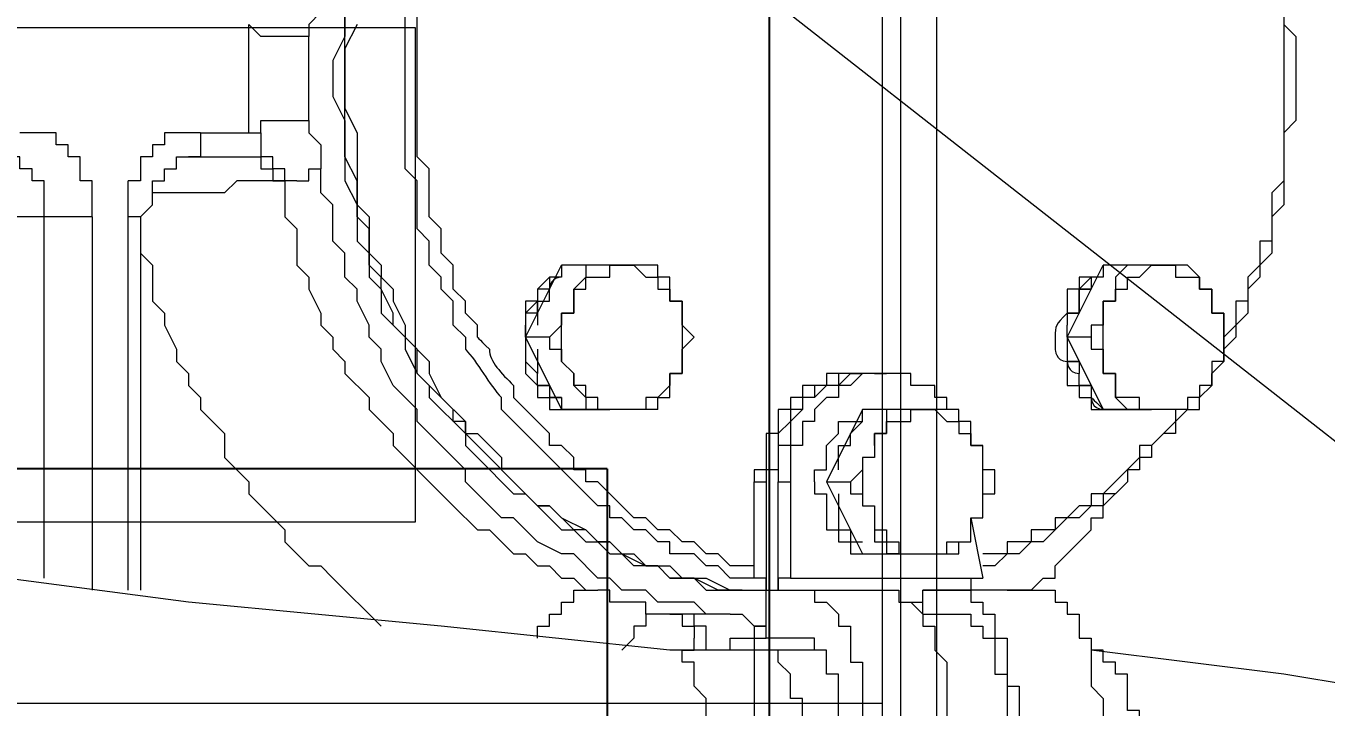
# Model space of a CAD drawing. Header units: millimetres. Extents: x 25083 to 52777, y 24772 to 45779.
# Drawn here: x 38575.7 to 38615.8, y 33539.65 to 33560.66 of the extents above; entities that cross this region are included whole.
import ezdxf

# ---------------------------------------------------------------- set-up
doc = ezdxf.new("R2010")
doc.units = ezdxf.units.MM
doc.layers.add('小车', color=7, linetype='Continuous')
doc.styles.get("Standard").update_dxf_attribs({"font": ''})
doc.styles.get('Standard').set_extended_font_data('SimSun')
doc.dimstyles.new('15', dxfattribs={"dimtxt": 15, "dimasz": 10, "dimexe": 2, "dimexo": 1, "dimgap": 1, "dimtad": 1, "dimdsep": 46, "dimtxsty": 'Standard', "dimcen": 2.5, "dimadec": 0, "dimazin": 0, "dimtfac": 1, "dimtmove": 2, "dimatfit": 3, "dimfxl": 1, "dimtolj": 1, "dimarcsym": 0})
doc.dimstyles.new('ISO-25', dxfattribs={"dimtxt": 2.5, "dimasz": 2.5, "dimexe": 1.25, "dimexo": 0.625, "dimtad": 1, "dimtxsty": 'Standard', "dimcen": 2.5, "dimadec": 0, "dimazin": 0, "dimtfac": 1, "dimtmove": 0, "dimatfit": 3, "dimfxl": 1, "dimarcsym": 0})

# ---------------------------------------------------------------- blocks, each defined once
blk = doc.blocks.new('A$C6E4F4F8B')
for q in [(197.2, 70), (0, 0)]:
    blk.add_line((0, 70), q)
blk = doc.blocks.new('*D925')
at = {"color": 0, "lineweight": -2}
for p, q in [((29677.862, 34881.662), (29677.862, 32448.293)), ((40733.017, 34757.645), (40733.017, 32448.293)), ((29680.362, 32449.543), (40730.517, 32449.543))]:
    blk.add_line(p, q, dxfattribs=at)
at = {"color": 0}
for points in [[(29680.362, 32449.96), (29680.362, 32449.127), (29677.862, 32449.543)], [(40730.517, 32449.127), (40730.517, 32449.96), (40733.017, 32449.543)]]:
    blk.add_solid(points, dxfattribs=at)
at = {"layer": 'DEFPOINTS', "color": 0}
for p in [(29677.862, 34882.287), (40733.017, 34758.27), (40733.017, 32449.543)]:
    blk.add_point(p, dxfattribs=at)
at = {"color": 0, "insert": (35205.439, 32451.628), "char_height": 2.5, "attachment_point": 5}
blk.add_mtext('11055,15', dxfattribs=at)
blk = doc.blocks.new('zw$D2F4')
at = {"color": 7, "lineweight": 5}
for points in [[(362.075, 895.347), (362.818, 902.402), (363.56, 910.201), (364.675, 918.742), (365.417, 927.283)], [(375.444, 913.172), (375.444, 917.257)], [(375.444, 914.657), (376.558, 914.657), (376.558, 915.029), (376.929, 915.029), (376.929, 915.4), (377.301, 915.4), (377.301, 916.143)], [(375.444, 913.172), (376.558, 913.172), (376.558, 913.543), (377.301, 913.543), (377.301, 913.914), (377.672, 913.914), (377.672, 914.286), (378.043, 914.286), (378.043, 915.4)], [(364.303, 914.657), (375.444, 914.657)], [(375.444, 913.172), (363.932, 913.172)], [(363.932, 912.058), (375.444, 912.058)], [(375.444, 911.686), (375.444, 912.058)], [(377.672, 910.944), (377.672, 911.315), (377.301, 911.315), (377.301, 911.686), (376.558, 911.686), (376.558, 912.058)], [(374.33, 911.686), (373.959, 911.315), (372.844, 911.315), (372.473, 910.944), (372.102, 910.944), (371.359, 910.572), (370.988, 910.572), (370.616, 910.201), (370.245, 910.201), (369.874, 909.83), (369.502, 909.83), (368.759, 909.087), (368.017, 909.087), (367.274, 908.344), (366.903, 908.344), (365.789, 907.23), (365.417, 907.23), (364.675, 906.487), (364.675, 906.116), (364.303, 905.745), (362.818, 904.259)], [(375.444, 911.686), (363.932, 911.686)], [(375.444, 911.686), (375.815, 911.315), (376.558, 911.315)], [(376.558, 907.23), (376.558, 908.715), (376.187, 909.087), (376.187, 911.315)], [(376.558, 911.315), (376.558, 910.944), (376.929, 910.944), (376.929, 910.572), (377.301, 910.572), (377.301, 910.201)], [(378.043, 909.83), (378.043, 910.944), (377.672, 910.944)], [(377.301, 910.201), (377.301, 907.973)], [(378.043, 909.83), (377.301, 909.83), (377.301, 910.201)], [(378.043, 909.83), (378.043, 908.344)], [(377.301, 908.344), (377.301, 907.973), (376.929, 907.973), (376.929, 907.601)], [(378.043, 908.344), (378.043, 907.973), (377.301, 907.973)], [(378.043, 908.344), (378.043, 907.973), (378.415, 907.973), (378.415, 906.487)], [(381.014, 906.487), (381.014, 907.973), (381.386, 908.344)], [(376.558, 906.859), (376.558, 907.23), (376.929, 907.23), (376.929, 907.601), (377.301, 907.601), (377.301, 907.973)], [(376.558, 907.23), (375.444, 907.23), (375.073, 906.859), (373.959, 906.859), (373.587, 906.487), (373.216, 906.487), (372.473, 906.116), (372.102, 906.116), (371.73, 905.745), (371.359, 905.745), (370.988, 905.373), (370.616, 905.373), (369.874, 904.631), (369.502, 904.631), (368.759, 903.888), (368.388, 903.888), (366.903, 902.402), (366.531, 902.031), (365.789, 901.288), (365.789, 900.917), (365.046, 900.174), (365.046, 899.803), (364.675, 899.431), (364.675, 899.06), (364.303, 898.689), (364.303, 898.317), (363.932, 897.946), (363.932, 897.575)], [(376.929, 907.601), (376.558, 907.601), (376.558, 907.23)], [(376.558, 906.859), (376.558, 907.23)], [(376.558, 906.859), (376.558, 906.487), (376.929, 906.487), (376.929, 906.116)], [(378.415, 906.487), (378.043, 906.487), (377.672, 906.116), (376.929, 906.116)], [(382.5, 906.116), (381.757, 906.116), (381.386, 906.487), (381.014, 906.487)], [(363.189, 893.49), (363.189, 894.232), (363.56, 894.604), (363.56, 895.718), (363.932, 896.089), (363.932, 896.832), (364.303, 897.203), (364.303, 897.575), (365.046, 898.317), (365.046, 898.689), (365.417, 899.431), (366.16, 900.174), (366.16, 900.546), (367.274, 901.66), (367.645, 901.66), (368.759, 902.774), (369.131, 903.145), (369.502, 903.145), (370.245, 903.888), (370.988, 904.259), (371.359, 904.259), (371.73, 904.631), (372.102, 904.631), (372.844, 905.002), (373.216, 905.002), (373.587, 905.373), (374.33, 905.373), (374.701, 905.745), (375.815, 905.745), (376.187, 906.116), (376.929, 906.116)], [(379.529, 905.745), (379.158, 905.745), (378.415, 905.373), (376.558, 905.373), (375.815, 905.002), (374.701, 905.002), (374.33, 904.631), (373.587, 904.631), (373.216, 904.259), (372.473, 904.259), (371.73, 903.516), (371.359, 903.516), (370.616, 903.145), (370.245, 902.774), (369.874, 902.774), (368.759, 901.66), (368.388, 901.66), (368.017, 901.288), (366.903, 900.174), (366.903, 899.803), (365.789, 898.689), (365.789, 898.317), (365.417, 897.946), (365.417, 897.575), (365.046, 897.203), (365.046, 896.832), (364.675, 896.089), (364.675, 895.718), (364.303, 895.347), (364.303, 894.604), (363.932, 894.232), (363.932, 892.376)], [(382.871, 905.373), (381.014, 905.373), (380.272, 905.745), (379.529, 905.745)], [(363.932, 893.118), (363.932, 893.861), (364.303, 894.604), (364.303, 895.347), (364.675, 895.718), (364.675, 896.461), (365.417, 897.203), (365.417, 897.575), (365.789, 897.946), (365.789, 898.317), (366.531, 899.06), (366.531, 899.431), (368.759, 901.66), (369.131, 901.66), (369.131, 902.031), (369.502, 902.031), (369.874, 902.402), (370.616, 903.145), (371.359, 903.145), (372.102, 903.888), (372.473, 903.888), (373.216, 904.259), (373.587, 904.259), (373.959, 904.631), (375.073, 904.631), (375.444, 905.002), (376.558, 905.002), (377.301, 905.373), (379.529, 905.373)], [(379.529, 905.373), (378.786, 905.373), (378.043, 905.002), (375.815, 905.002), (375.444, 904.631), (374.33, 904.631), (373.959, 904.259), (373.587, 904.259), (373.216, 903.888), (372.844, 903.888), (372.102, 903.516), (371.73, 903.516), (370.988, 902.774), (370.616, 902.774), (369.874, 902.402), (369.131, 901.66), (368.759, 901.66), (368.759, 901.288), (368.388, 900.917), (368.017, 900.546), (367.645, 900.546), (366.531, 899.431), (366.531, 899.06), (366.16, 898.689), (365.789, 897.946), (365.417, 897.575), (365.417, 897.203), (365.046, 896.832), (365.046, 896.461), (364.675, 896.089), (364.675, 895.347), (364.303, 894.975), (364.303, 894.232), (363.932, 893.49), (363.932, 892.376)], [(379.529, 905.373), (382.128, 905.373)], [(381.386, 905.002), (380.643, 905.373), (379.529, 905.373)], [(371.73, 901.66), (372.102, 902.031), (372.844, 902.031), (373.216, 902.402), (373.587, 902.402), (373.959, 902.774), (374.701, 902.774), (375.073, 903.145), (376.558, 903.145), (376.929, 903.516), (379.529, 903.516)], [(379.529, 903.516), (382.5, 903.516), (382.871, 903.145), (384.357, 903.145), (384.728, 902.774), (385.471, 902.774), (385.842, 902.402), (386.213, 902.402), (386.585, 902.031), (387.327, 902.031), (387.699, 901.66)], [(371.73, 901.288), (372.102, 901.288), (372.473, 901.66), (372.844, 901.66), (373.216, 902.031), (373.959, 902.031), (374.33, 902.402), (375.073, 902.402), (375.444, 902.774), (376.929, 902.774), (377.301, 903.145), (379.529, 903.145)], [(379.529, 903.145), (382.128, 903.145), (382.5, 902.774), (383.985, 902.774), (384.357, 902.402), (385.099, 902.402), (385.471, 902.031), (386.213, 902.031), (386.585, 901.66), (386.956, 901.66), (387.327, 901.288), (387.699, 901.288)], [(364.303, 892.747), (364.303, 893.49), (364.675, 893.861), (364.675, 894.232), (365.046, 894.604), (365.046, 895.347), (365.417, 895.347), (365.417, 895.718), (365.789, 896.089), (365.789, 896.461), (366.16, 896.832), (366.16, 897.203), (366.531, 897.203), (366.531, 897.575), (368.388, 899.431), (369.502, 900.546), (369.874, 900.546)], [(364.675, 892.747), (364.675, 893.49), (365.046, 893.861), (365.046, 894.232), (365.417, 894.604), (365.417, 894.975), (365.789, 895.347), (365.789, 895.718), (366.16, 896.089), (366.16, 896.461), (367.274, 897.575), (367.274, 897.946), (367.645, 897.946), (367.645, 898.317), (368.017, 898.317), (368.388, 898.689), (368.388, 899.06), (368.759, 899.06), (369.874, 900.174)], [(371.73, 899.803), (369.502, 898.689)], [(370.616, 899.803), (370.245, 899.431)], [(371.73, 899.06), (371.73, 899.803)], [(371.73, 899.803), (373.959, 898.689)], [(372.844, 899.431), (372.473, 899.431), (372.473, 899.803), (372.102, 899.803)], [(372.844, 899.431), (372.473, 899.803), (372.102, 899.803)], [(373.216, 899.431), (372.844, 899.431), (372.844, 899.803)], [(362.446, 899.431), (362.818, 899.431), (362.818, 899.06), (363.189, 899.06), (363.189, 898.689), (363.56, 898.689), (363.56, 898.317), (363.932, 898.317), (363.932, 897.946), (363.932, 897.575)], [(369.874, 899.431), (369.874, 899.06)], [(370.245, 899.431), (370.245, 899.06), (369.874, 899.06)], [(370.245, 899.431), (370.245, 899.06), (369.874, 899.06)], [(370.245, 899.06), (370.245, 899.431), (370.616, 899.431)], [(372.473, 899.431), (372.844, 899.431)], [(373.587, 899.06), (373.216, 899.06), (373.216, 899.431), (372.844, 899.431)], [(372.844, 899.431), (372.844, 899.06), (373.216, 899.06)], [(373.587, 899.06), (373.216, 899.431)], [(373.587, 899.06), (373.216, 899.06), (373.216, 899.431)], [(369.874, 898.689), (369.874, 899.06)], [(371.73, 899.06), (371.359, 899.06), (371.359, 898.689), (370.988, 898.689), (370.616, 898.317)], [(372.844, 898.317), (372.473, 898.317), (372.473, 898.689), (372.102, 898.689), (371.73, 899.06)], [(369.502, 895.718), (369.502, 898.689)], [(370.616, 898.317), (370.988, 898.689), (372.473, 898.689), (372.473, 898.317), (372.844, 898.317)], [(373.959, 895.718), (373.959, 898.689)], [(369.502, 896.832), (369.502, 897.575), (369.874, 897.575), (369.874, 897.946), (370.245, 897.946), (370.245, 898.317), (370.616, 898.317)], [(370.616, 898.317), (370.245, 898.317), (369.874, 897.946), (369.502, 897.946)], [(372.844, 898.317), (373.216, 898.317), (373.216, 897.946), (373.587, 897.946), (373.587, 897.203), (373.959, 897.203), (373.959, 896.832)], [(373.959, 897.946), (373.587, 897.946), (373.216, 898.317), (372.844, 898.317)], [(363.189, 895.347), (363.189, 896.089), (363.56, 896.089), (363.56, 897.203), (363.932, 897.203), (363.932, 897.575)], [(362.818, 896.089), (362.818, 896.461), (362.446, 896.461), (362.075, 896.832)], [(370.616, 894.975), (370.616, 895.347), (370.245, 895.347), (369.874, 895.718), (369.874, 896.089), (369.502, 896.089), (369.502, 896.461), (369.502, 896.832)], [(373.959, 896.832), (373.959, 896.461), (373.587, 896.089), (373.587, 895.718), (373.216, 895.718), (373.216, 895.347), (372.844, 895.347), (372.844, 894.975)], [(363.189, 895.347), (363.189, 896.089), (362.818, 896.089)], [(369.502, 895.718), (369.874, 895.718), (369.874, 895.347), (370.616, 895.347), (370.616, 894.975)], [(372.844, 894.975), (372.844, 895.347), (373.587, 895.347), (373.587, 895.718), (373.959, 895.718)], [(359.476, 894.232), (360.59, 894.232), (360.961, 894.604), (361.704, 894.604), (361.704, 894.975), (362.075, 894.975), (362.075, 895.347)], [(362.075, 892.747), (362.075, 895.347)], [(363.189, 895.347), (363.189, 894.975), (362.818, 894.975), (362.818, 894.604), (362.446, 894.604)], [(363.189, 894.975), (363.189, 895.347)], [(362.075, 894.975), (362.075, 894.604)], [(362.075, 894.232), (362.818, 894.232), (362.818, 894.604), (363.189, 894.604), (363.189, 894.975)], [(363.189, 893.49), (363.189, 894.975)], [(370.616, 894.975), (371.359, 894.975), (371.73, 894.604)], [(372.844, 894.975), (370.988, 894.975), (370.616, 894.975)], [(371.73, 894.604), (372.102, 894.975), (372.844, 894.975)], [(362.075, 894.232), (362.075, 894.604)], [(362.075, 893.49), (362.446, 893.49)], [(362.446, 893.49), (362.446, 892.376)], [(362.446, 893.49), (362.446, 892.747)], [(363.189, 893.49), (363.189, 893.118), (362.818, 892.747), (362.818, 892.376)], [(359.476, 891.262), (360.59, 891.262), (360.59, 891.633), (361.332, 891.633), (361.704, 892.004), (362.075, 892.004), (362.075, 892.747)], [(362.446, 892.747), (359.847, 892.747)], [(362.075, 890.89), (362.075, 892.747)], [(362.818, 892.376), (362.818, 892.747), (362.446, 892.747)], [(362.446, 892.747), (362.446, 892.376)], [(364.303, 892.376), (364.303, 892.747)], [(364.303, 892.747), (367.274, 892.747)], [(367.274, 892.747), (367.274, 892.376)], [(370.616, 889.776), (370.616, 890.519), (370.245, 890.519), (370.245, 891.262), (369.874, 891.262), (369.874, 891.633), (369.502, 891.633), (369.502, 892.004), (368.759, 892.004), (368.759, 892.376), (367.645, 892.376), (367.645, 892.747), (367.274, 892.747)], [(362.446, 891.262), (362.446, 892.376)], [(362.446, 892.376), (363.932, 892.376)], [(363.932, 892.376), (363.932, 891.262)], [(367.274, 892.376), (363.932, 892.376)], [(363.932, 892.376), (364.303, 892.376)], [(363.932, 892.004), (363.932, 889.776)], [(364.303, 892.004), (363.932, 892.004)], [(363.932, 892.004), (367.274, 892.004)], [(364.303, 891.633), (364.303, 892.004)], [(370.616, 889.776), (370.616, 890.148), (370.245, 890.148), (370.245, 890.89), (369.874, 890.89), (369.874, 891.262), (369.502, 891.262), (369.502, 891.633), (369.131, 891.633), (368.759, 892.004), (367.645, 892.004), (367.645, 892.376), (367.274, 892.376)], [(367.274, 892.004), (367.274, 891.633)], [(370.616, 889.405), (370.616, 889.776), (370.245, 890.148), (370.245, 890.519), (369.874, 890.89), (369.874, 891.262), (369.502, 891.262), (369.131, 891.633), (368.388, 891.633), (368.388, 892.004), (367.274, 892.004)], [(364.303, 891.633), (364.303, 885.691)], [(367.274, 891.633), (364.303, 891.633)], [(370.616, 889.033), (370.616, 889.405), (370.245, 889.776), (370.245, 890.148), (369.874, 890.148), (369.874, 890.519), (369.502, 890.89), (369.131, 890.89), (369.131, 891.262), (368.388, 891.262), (368.388, 891.633), (367.274, 891.633)], [(363.932, 891.262), (363.932, 890.89), (363.56, 890.89), (363.56, 890.519), (363.189, 890.148), (362.818, 890.148), (362.818, 889.776), (361.704, 889.776), (361.704, 889.405), (357.99, 889.405), (357.619, 889.776), (356.876, 889.776), (356.876, 890.148), (356.505, 890.148), (356.505, 890.519), (356.133, 890.519), (356.133, 890.89), (355.762, 890.89), (355.762, 891.262)], [(357.247, 891.262), (357.247, 890.89), (357.619, 890.89), (357.619, 890.519), (358.361, 890.519), (358.361, 890.148), (358.733, 890.148), (361.332, 890.148), (361.332, 890.519), (362.075, 890.519), (362.075, 890.89), (362.446, 890.89), (362.446, 891.262)], [(363.932, 891.262), (363.932, 888.662)], [(367.274, 890.89), (366.903, 890.89), (366.903, 890.519), (365.789, 890.519), (365.789, 890.148), (365.417, 890.148), (365.417, 889.776), (365.046, 889.776), (365.046, 889.405)], [(367.274, 890.89), (367.645, 890.89), (367.645, 890.519), (368.388, 890.519), (368.759, 890.148), (369.131, 890.148), (369.131, 889.405), (369.502, 889.405)], [(367.274, 890.519), (365.046, 889.405)], [(367.274, 890.519), (367.274, 889.776)], [(369.502, 889.405), (367.274, 890.519)], [(366.903, 890.148), (365.789, 890.148), (365.789, 889.776), (365.417, 889.776), (365.417, 889.405)], [(367.645, 890.148), (368.388, 890.148), (368.388, 889.776), (368.759, 889.776), (369.131, 889.405)], [(363.932, 889.776), (363.932, 888.662)], [(367.274, 889.776), (366.903, 889.776), (366.903, 889.405), (366.531, 889.405), (366.531, 889.033), (366.16, 889.033)], [(368.388, 889.033), (368.017, 889.033), (368.017, 889.405), (367.645, 889.405), (367.274, 889.776)], [(370.616, 889.776), (370.616, 889.405)], [(365.046, 889.405), (365.046, 886.434)], [(368.388, 889.033), (368.017, 889.033), (368.017, 889.405), (366.531, 889.405), (366.531, 889.033), (366.16, 889.033)], [(369.502, 886.434), (369.502, 889.405)], [(366.16, 889.033), (365.417, 889.033), (365.417, 888.662), (365.046, 888.662)], [(366.16, 889.033), (365.789, 889.033), (365.789, 888.662), (365.417, 888.662), (365.417, 888.291), (365.046, 888.291), (365.046, 887.919), (365.046, 887.548)], [(368.388, 889.033), (368.759, 889.033), (368.759, 888.662), (369.131, 888.662), (369.131, 887.919), (369.502, 887.919), (369.502, 887.548)], [(369.502, 888.662), (368.759, 888.662), (368.759, 889.033), (368.388, 889.033)], [(370.616, 889.033), (370.616, 888.662)], [(363.932, 888.662), (363.932, 888.291), (363.56, 888.291), (363.56, 887.919), (363.189, 887.548), (362.818, 887.548), (362.818, 887.177), (362.075, 887.177), (361.704, 886.805), (357.99, 886.805), (357.619, 887.177), (356.876, 887.177), (356.876, 887.548), (356.505, 887.548), (356.505, 887.919), (356.133, 887.919), (356.133, 888.291), (355.762, 888.291), (355.762, 888.662)], [(365.046, 888.291), (365.046, 888.662)], [(369.502, 888.291), (369.502, 888.662)], [(369.502, 886.434), (369.502, 886.805), (369.874, 886.805), (369.874, 887.177), (370.245, 887.177), (370.245, 887.919), (370.616, 887.919), (370.616, 888.291), (370.616, 888.662)], [(363.56, 887.919), (363.56, 887.548)], [(363.189, 887.548), (363.189, 886.805)], [(363.189, 887.548), (363.189, 886.805)], [(363.189, 887.548), (363.932, 887.548)], [(363.932, 884.948), (363.932, 887.548)], [(363.932, 887.548), (363.932, 886.805)], [(365.046, 887.548), (365.046, 886.805), (365.417, 886.805), (365.417, 886.063), (365.789, 886.063), (366.16, 886.063), (366.16, 885.691)], [(369.502, 887.548), (369.502, 887.177), (369.131, 886.805), (369.131, 886.434), (368.759, 886.434), (368.759, 886.063), (368.388, 886.063), (368.388, 885.691)], [(363.932, 886.805), (363.932, 886.063), (363.56, 886.063), (363.56, 885.691), (363.189, 885.691), (363.189, 885.32), (362.446, 885.32), (362.446, 884.948)], [(363.189, 886.805), (363.189, 886.063)], [(363.932, 884.206), (363.932, 886.805)], [(365.046, 886.434), (365.417, 886.434), (365.417, 886.063), (366.16, 886.063), (366.16, 885.691)], [(368.388, 885.691), (368.388, 886.063), (369.131, 886.063), (369.131, 886.434), (369.502, 886.434)], [(363.189, 886.063), (362.818, 886.063), (362.818, 885.691), (362.446, 885.691), (362.446, 885.32)], [(364.303, 886.063), (363.932, 886.063)], [(366.16, 886.063), (364.303, 885.691)], [(362.075, 885.32), (361.332, 885.32), (361.332, 884.948), (358.733, 884.948), (358.361, 885.32), (357.247, 885.32), (357.247, 885.691)], [(369.502, 879.378), (369.131, 879.749), (368.759, 879.749), (368.759, 880.121), (368.388, 880.492), (368.017, 880.492), (368.017, 880.864), (367.645, 880.864), (367.645, 881.235), (367.274, 881.235), (366.903, 881.606), (366.903, 881.978), (366.531, 881.978), (366.531, 882.349), (366.16, 882.72), (366.16, 883.092), (365.417, 883.834), (365.417, 884.206), (365.046, 884.577), (365.046, 884.948), (364.675, 885.32), (364.675, 885.691)], [(369.502, 879.749), (369.131, 879.749), (368.388, 880.492), (368.388, 880.864), (368.017, 880.864), (366.903, 881.978), (366.903, 882.349), (366.531, 882.349), (366.531, 882.72), (366.16, 883.092), (366.16, 883.463), (365.789, 883.463), (365.789, 884.206), (365.417, 884.206), (365.417, 884.948), (365.046, 884.948), (365.046, 885.32), (365.046, 885.691)], [(366.16, 885.691), (366.903, 885.691), (366.903, 885.32), (367.274, 885.32)], [(366.16, 885.691), (367.645, 885.691), (368.017, 885.691), (368.388, 885.691)], [(367.274, 885.32), (367.645, 885.32), (367.645, 885.691), (368.388, 885.691)], [(362.446, 884.948), (360.961, 884.948), (360.961, 884.577), (358.733, 884.577), (358.733, 884.948), (358.361, 884.948), (357.99, 884.948), (357.247, 884.948), (357.247, 885.32), (356.876, 885.32)], [(362.446, 885.32), (362.075, 885.32)], [(363.932, 884.948), (363.932, 884.206)], [(363.932, 884.206), (363.932, 883.463), (363.56, 883.463), (363.56, 883.092), (363.189, 883.092), (363.189, 882.72), (362.446, 882.72), (362.446, 882.349), (362.075, 882.349)], [(363.932, 884.206), (364.303, 883.834), (364.303, 883.463), (364.675, 883.463), (365.789, 882.349), (366.16, 882.349), (366.16, 881.978), (366.531, 881.978), (367.274, 881.235)], [(371.73, 883.092), (369.502, 881.978)], [(370.616, 883.092), (370.245, 883.092), (370.245, 882.72)], [(370.988, 882.72), (370.988, 883.092)], [(371.73, 882.349), (371.73, 883.092)], [(371.73, 883.092), (373.959, 881.978)], [(372.844, 883.092), (372.102, 883.092)], [(372.844, 883.092), (372.102, 883.092)], [(372.473, 883.092), (372.473, 882.72)], [(373.216, 882.72), (373.216, 883.092), (372.844, 883.092)], [(362.075, 882.349), (360.961, 882.349), (360.59, 881.978), (359.104, 881.978), (358.733, 882.349), (357.99, 882.349), (357.619, 882.349), (357.247, 882.72)], [(369.874, 882.72), (369.874, 882.349)], [(370.245, 882.72), (369.874, 882.72), (369.874, 882.349)], [(370.245, 882.72), (369.874, 882.72), (369.874, 882.349)], [(370.245, 882.349), (370.245, 882.72)], [(370.245, 882.72), (370.616, 882.72)], [(372.473, 882.72), (372.844, 882.72)], [(373.587, 882.349), (373.216, 882.349), (373.216, 882.72), (372.844, 882.72)], [(372.844, 882.72), (373.216, 882.72)], [(373.216, 882.72), (373.216, 882.349)], [(373.587, 882.349), (373.587, 882.72), (373.216, 882.72)], [(373.587, 882.349), (373.216, 882.72)], [(358.733, 863.038), (358.733, 865.638), (359.476, 870.094), (360.218, 871.951), (360.961, 874.179), (361.332, 876.407), (362.075, 882.349)], [(359.476, 880.864), (360.218, 880.864), (360.218, 881.235), (361.332, 881.235), (361.332, 881.606), (361.704, 881.606), (361.704, 881.978), (362.075, 881.978), (362.075, 882.349)], [(369.502, 879.378), (369.502, 881.978)], [(369.502, 880.121), (369.502, 880.864), (369.874, 880.864), (369.874, 881.606), (370.245, 881.606), (370.616, 881.606), (370.616, 881.978)], [(370.616, 881.978), (370.616, 881.606), (369.874, 881.606), (369.502, 881.235)], [(371.73, 882.349), (371.359, 882.349), (371.359, 881.978), (370.616, 881.978)], [(370.616, 881.978), (372.473, 881.978), (372.844, 881.978)], [(372.844, 881.978), (372.102, 881.978), (372.102, 882.349), (371.73, 882.349)], [(372.844, 881.978), (372.844, 881.606), (373.216, 881.606), (373.216, 881.235), (373.587, 881.235), (373.587, 880.864), (373.959, 880.492), (373.959, 880.121)], [(373.959, 881.235), (373.587, 881.606), (372.844, 881.606), (372.844, 881.978)], [(373.959, 879.378), (373.959, 881.978)], [(370.616, 878.635), (370.245, 878.635), (370.245, 879.007), (369.874, 879.007), (369.874, 879.378), (369.502, 879.378), (369.502, 879.749), (369.502, 880.121)], [(373.959, 880.121), (373.959, 879.749), (373.587, 879.749), (373.587, 879.007), (373.216, 879.007), (373.216, 878.635), (372.844, 878.635)], [(369.502, 879.378), (369.502, 879.007), (369.874, 879.007), (370.245, 878.635), (370.616, 878.635)], [(372.844, 878.635), (373.216, 878.635), (373.216, 879.007), (373.587, 879.007), (373.959, 879.378)], [(370.616, 878.635), (370.988, 878.264), (371.73, 878.264)], [(372.844, 878.635), (372.473, 878.635), (372.473, 878.264), (370.988, 878.264), (370.988, 878.635), (370.616, 878.635)], [(371.73, 878.264), (372.473, 878.264), (372.473, 878.635), (372.844, 878.635)], [(379.529, 876.407), (376.558, 876.407), (376.187, 876.779), (374.701, 876.779), (374.701, 877.15), (373.959, 877.15), (373.587, 877.521), (372.844, 877.521), (372.844, 877.893), (372.102, 877.893), (371.73, 878.264)], [(387.699, 878.264), (387.327, 877.893), (386.585, 877.893), (386.585, 877.521), (385.842, 877.521), (385.471, 877.15), (384.728, 877.15), (384.728, 876.779), (383.242, 876.779), (382.871, 876.407), (379.9, 876.407), (379.529, 876.407)], [(379.529, 876.036), (378.415, 876.036), (378.043, 876.407), (375.815, 876.407), (375.444, 876.779), (374.33, 876.779), (373.959, 877.15), (373.587, 877.15), (373.216, 877.521), (372.473, 877.521), (372.102, 877.893), (371.73, 877.893)], [(387.699, 877.893), (387.327, 877.893), (386.956, 877.521), (386.213, 877.521), (385.842, 877.15), (385.471, 877.15), (385.099, 876.779), (383.985, 876.779), (383.614, 876.407), (381.386, 876.407), (381.014, 876.036), (379.9, 876.036), (379.529, 876.036)]]:
    blk.add_lwpolyline(points, dxfattribs=at)
for points in [[(375.444, 912.058), (375.815, 912.058), (376.187, 912.058), (376.558, 912.058)], [(378.043, 908.344), (379.158, 908.344), (380.272, 908.344), (381.386, 908.344)], [(378.415, 906.487), (379.158, 906.487), (380.272, 906.487), (381.014, 906.487)], [(371.359, 901.66), (370.988, 901.288), (370.245, 900.917), (369.874, 900.546)], [(371.73, 901.66), (371.359, 901.66), (371.359, 901.66), (371.359, 901.66)], [(371.73, 901.288), (371.73, 901.288), (371.73, 901.288), (371.359, 900.917)], [(371.359, 900.917), (370.988, 900.917), (370.616, 900.546), (370.245, 900.174)], [(370.245, 900.174), (370.245, 900.174), (370.245, 900.174), (369.874, 900.174)], [(370.988, 899.803), (370.988, 899.803), (370.616, 899.431), (370.616, 899.431)], [(370.988, 899.803), (370.988, 899.803), (370.616, 899.431), (370.616, 899.431)], [(370.988, 899.803), (370.616, 899.803), (370.616, 899.803), (370.616, 899.803)], [(370.988, 899.803), (370.988, 899.803), (370.988, 899.803), (370.988, 899.803)], [(371.359, 899.803), (371.359, 899.803), (370.988, 899.803), (370.988, 899.803)], [(371.73, 899.803), (371.73, 899.803), (371.359, 899.803), (371.359, 899.803)], [(371.73, 899.803), (371.73, 899.803), (371.359, 899.803), (371.359, 899.803)], [(371.73, 899.803), (371.73, 899.803), (371.73, 899.803), (371.359, 899.803)], [(371.73, 899.803), (371.73, 899.803), (371.73, 899.803), (371.73, 899.803)], [(371.73, 899.803), (371.73, 899.803), (371.73, 899.803), (372.102, 899.803)], [(371.73, 899.803), (371.73, 899.803), (371.73, 899.803), (372.102, 899.803)], [(372.473, 899.803), (372.102, 899.803), (372.102, 899.803), (371.73, 899.803)], [(372.102, 899.803), (372.102, 899.803), (372.102, 899.803), (372.102, 899.803)], [(372.102, 899.803), (372.102, 899.803), (372.102, 899.803), (372.102, 899.803)], [(372.473, 899.803), (372.473, 899.803), (372.473, 899.803), (372.473, 899.803)], [(372.844, 899.803), (372.473, 899.803), (372.473, 899.803), (372.473, 899.803)], [(370.245, 899.431), (369.874, 899.431), (369.874, 899.431), (369.874, 899.431)], [(370.245, 899.431), (370.245, 899.431), (370.245, 899.431), (370.245, 899.431)], [(370.245, 899.431), (370.245, 899.431), (370.245, 899.431), (370.245, 899.431)], [(370.988, 899.431), (370.616, 899.431), (370.616, 899.431), (370.616, 899.431)], [(371.359, 899.431), (371.359, 899.431), (370.988, 899.431), (370.988, 899.431)], [(370.988, 899.431), (370.988, 899.431), (370.988, 899.431), (370.988, 899.431)], [(372.473, 899.431), (372.102, 899.431), (372.102, 899.431), (372.102, 899.431)], [(372.844, 899.431), (372.473, 899.431), (372.473, 899.431), (372.473, 899.431)], [(372.473, 899.431), (372.473, 899.431), (372.473, 899.431), (372.473, 899.431)], [(372.844, 899.431), (372.844, 899.431), (372.844, 899.431), (372.844, 899.431)], [(373.216, 899.431), (373.216, 899.431), (372.844, 899.431), (372.844, 899.431)], [(373.216, 899.431), (373.216, 899.431), (373.216, 899.431), (373.216, 899.431)], [(373.216, 899.431), (373.216, 899.431), (373.216, 899.431), (373.216, 899.431)], [(369.502, 899.06), (369.502, 898.689), (369.502, 898.689), (369.502, 898.689)], [(369.874, 899.06), (369.874, 899.06), (369.502, 899.06), (369.502, 899.06)], [(369.502, 899.06), (369.502, 899.06), (369.502, 899.06), (369.502, 899.06)], [(370.245, 899.06), (369.874, 899.06), (369.874, 899.06), (369.874, 899.06)], [(369.874, 899.06), (369.874, 899.06), (369.874, 899.06), (369.874, 899.06)], [(369.874, 899.06), (369.874, 899.06), (369.874, 899.06), (369.874, 899.06)], [(369.874, 899.06), (369.874, 898.689), (369.874, 898.689), (369.874, 898.689)], [(369.874, 899.06), (369.874, 898.689), (369.874, 898.689), (369.874, 898.689)], [(370.245, 899.06), (370.245, 899.06), (370.245, 899.06), (370.245, 899.06)], [(373.216, 899.06), (373.216, 899.06), (373.216, 899.06), (373.216, 899.06)], [(373.587, 898.689), (373.587, 898.689), (373.587, 899.06), (373.216, 899.06)], [(373.216, 899.06), (373.216, 899.06), (373.216, 899.06), (373.216, 899.06)], [(373.587, 899.06), (373.587, 899.06), (373.587, 899.06), (373.587, 899.06)], [(373.587, 898.689), (373.587, 898.689), (373.587, 898.689), (373.587, 899.06)], [(369.874, 898.689), (369.874, 898.689), (369.874, 898.689), (369.502, 898.689)], [(369.874, 898.689), (369.874, 898.689), (369.502, 898.689), (369.502, 898.689)], [(369.502, 898.689), (369.502, 898.317), (369.502, 898.317), (369.502, 898.317)], [(369.502, 898.689), (369.502, 898.689), (369.502, 898.689), (369.502, 898.689)], [(369.874, 898.689), (369.874, 898.689), (369.874, 898.689), (369.874, 898.689)], [(369.874, 898.689), (369.874, 898.689), (369.874, 898.689), (369.874, 898.689)], [(373.587, 898.689), (373.587, 898.689), (373.587, 898.689), (373.587, 898.689)], [(373.587, 898.689), (373.587, 898.689), (373.587, 898.689), (373.587, 898.689)], [(373.587, 898.689), (373.587, 898.689), (373.587, 898.689), (373.587, 898.689)], [(373.959, 898.689), (373.959, 898.689), (373.587, 898.689), (373.587, 898.689)], [(373.959, 898.317), (373.959, 898.317), (373.959, 898.317), (373.959, 898.689)], [(369.502, 898.317), (369.502, 897.946), (369.502, 897.946), (369.502, 897.946)], [(369.502, 898.317), (369.502, 898.317), (369.502, 898.317), (369.502, 898.317)], [(369.502, 898.317), (369.502, 898.317), (369.502, 898.317), (369.502, 898.317)], [(369.502, 898.317), (369.502, 898.317), (369.502, 898.317), (369.502, 898.317)], [(369.502, 898.317), (369.502, 897.946), (369.502, 897.946), (369.502, 897.946)], [(369.502, 898.317), (369.502, 897.946), (369.502, 897.946), (369.502, 897.946)], [(369.502, 898.317), (369.502, 898.317), (369.502, 898.317), (369.502, 898.317)], [(369.502, 898.317), (369.502, 898.317), (369.502, 898.317), (369.502, 898.317)], [(369.502, 898.317), (369.502, 898.317), (369.502, 898.317), (369.502, 898.317)], [(369.502, 898.317), (369.502, 897.946), (369.502, 897.946), (369.502, 897.946)], [(369.502, 898.317), (369.502, 898.317), (369.502, 898.317), (369.502, 898.317)], [(369.502, 898.317), (369.502, 898.317), (369.502, 898.317), (369.502, 898.317)], [(373.959, 897.946), (373.959, 897.946), (373.959, 897.946), (373.959, 898.317)], [(373.959, 897.946), (373.959, 897.946), (373.959, 897.946), (373.959, 898.317)], [(373.959, 898.317), (373.959, 898.317), (373.959, 898.317), (373.959, 898.317)], [(373.959, 898.317), (373.959, 898.317), (373.959, 898.317), (373.959, 898.317)], [(373.959, 898.317), (373.959, 898.317), (373.959, 898.317), (373.959, 898.317)], [(373.959, 898.317), (373.959, 898.317), (373.959, 898.317), (373.959, 898.317)], [(373.959, 898.317), (373.959, 898.317), (373.959, 898.317), (373.959, 898.317)], [(369.502, 897.946), (369.502, 897.946), (369.502, 897.946), (369.502, 897.946)], [(369.502, 897.946), (369.502, 897.946), (369.502, 897.946), (369.502, 897.946)], [(369.502, 897.946), (369.502, 897.575), (369.502, 897.575), (369.502, 897.575)], [(369.502, 897.946), (369.502, 897.946), (369.502, 897.946), (369.502, 897.946)], [(369.502, 897.946), (369.502, 897.946), (369.502, 897.946), (369.502, 897.946)], [(369.502, 897.946), (369.502, 897.946), (369.502, 897.946), (369.502, 897.946)], [(369.502, 897.946), (369.502, 897.946), (369.502, 897.946), (369.502, 897.946)], [(373.959, 897.946), (373.959, 897.946), (373.959, 897.946), (373.959, 897.946)], [(373.959, 897.575), (373.959, 897.575), (373.959, 897.946), (373.959, 897.946)], [(373.959, 897.946), (373.959, 897.946), (373.959, 897.946), (373.959, 897.946)], [(373.959, 897.946), (373.959, 897.946), (373.959, 897.946), (373.959, 897.946)], [(373.959, 897.946), (373.959, 897.946), (373.959, 897.946), (373.959, 897.946)], [(373.959, 897.946), (373.959, 897.946), (373.959, 897.946), (373.959, 897.946)], [(373.959, 897.946), (373.959, 897.946), (373.959, 897.946), (373.959, 897.946)], [(373.959, 897.946), (373.959, 897.946), (373.959, 897.946), (373.959, 897.946)], [(373.959, 897.946), (373.959, 897.946), (373.959, 897.946), (373.959, 897.946)], [(373.959, 897.946), (373.959, 897.946), (373.959, 897.946), (373.959, 897.946)], [(373.959, 897.946), (373.959, 897.946), (373.959, 897.946), (373.959, 897.946)], [(369.502, 897.575), (369.502, 897.575), (369.502, 897.575), (369.502, 897.575)], [(369.502, 897.575), (369.502, 897.203), (369.502, 897.203), (369.502, 897.203)], [(369.502, 897.575), (369.502, 897.575), (369.502, 897.575), (369.502, 897.575)], [(373.959, 897.575), (373.959, 897.575), (373.959, 897.575), (373.959, 897.575)], [(373.959, 897.203), (373.959, 897.203), (373.959, 897.575), (373.959, 897.575)], [(362.075, 894.604), (362.446, 894.604), (362.446, 894.604), (362.446, 894.604)], [(363.932, 893.118), (363.932, 893.118), (363.932, 893.118), (363.932, 893.118)], [(363.932, 893.118), (363.932, 892.747), (363.932, 892.747), (363.932, 892.376)], [(362.818, 892.376), (362.818, 892.376), (362.818, 892.376), (362.818, 892.376)], [(370.616, 889.405), (370.616, 889.405), (370.616, 889.405), (370.616, 889.776)], [(365.046, 889.405), (365.046, 889.033), (365.046, 889.033), (365.046, 888.662)], [(369.502, 888.662), (369.502, 889.033), (369.502, 889.033), (369.502, 889.405)], [(370.616, 889.405), (370.616, 889.405), (370.616, 889.405), (370.616, 889.405)], [(370.616, 889.405), (370.616, 889.405), (370.616, 889.405), (370.616, 889.405)], [(370.616, 889.033), (370.616, 889.033), (370.616, 889.033), (370.616, 889.405)], [(365.046, 889.033), (365.046, 888.662), (365.046, 888.662), (365.046, 888.291)], [(369.502, 888.291), (369.502, 888.662), (369.502, 888.662), (369.502, 889.033)], [(370.616, 888.662), (370.616, 889.033), (370.616, 889.033), (370.616, 889.033)], [(365.046, 888.291), (365.046, 888.291), (365.046, 887.919), (365.046, 887.919)], [(369.502, 887.919), (369.502, 887.919), (369.502, 888.291), (369.502, 888.291)], [(363.932, 884.206), (363.932, 884.206), (363.932, 884.206), (363.932, 884.206)], [(371.359, 883.463), (371.359, 883.463), (370.988, 883.463), (370.988, 883.092)], [(371.73, 883.463), (371.73, 883.463), (371.73, 883.463), (371.359, 883.463)], [(371.73, 883.463), (371.73, 883.463), (371.73, 883.463), (371.73, 883.463)], [(372.473, 883.092), (372.102, 883.463), (372.102, 883.463), (371.73, 883.463)], [(370.988, 883.092), (370.988, 883.092), (370.616, 883.092), (370.616, 882.72)], [(370.988, 883.092), (370.988, 883.092), (370.616, 883.092), (370.616, 882.72)], [(370.988, 883.092), (370.616, 883.092), (370.616, 883.092), (370.616, 883.092)], [(371.359, 883.092), (371.359, 883.092), (370.988, 883.092), (370.988, 883.092)], [(370.988, 883.092), (370.988, 883.092), (370.988, 883.092), (370.988, 882.72)], [(370.988, 883.092), (370.988, 883.092), (370.988, 883.092), (370.988, 883.092)], [(371.73, 883.092), (371.73, 883.092), (371.359, 883.092), (371.359, 883.092)], [(371.73, 883.092), (371.73, 883.092), (371.359, 883.092), (371.359, 883.092)], [(371.73, 883.092), (371.73, 883.092), (371.73, 883.092), (372.102, 883.092)], [(371.73, 883.092), (371.73, 883.092), (371.73, 883.092), (372.102, 883.092)], [(372.473, 883.092), (372.102, 883.092), (372.102, 883.092), (372.102, 883.092)], [(372.102, 883.092), (372.102, 883.092), (372.102, 883.092), (372.102, 883.092)], [(372.102, 883.092), (372.102, 883.092), (372.102, 883.092), (372.102, 883.092)], [(372.473, 882.72), (372.473, 883.092), (372.473, 883.092), (372.473, 883.092)], [(372.844, 883.092), (372.473, 883.092), (372.473, 883.092), (372.473, 883.092)], [(372.473, 883.092), (372.473, 883.092), (372.473, 883.092), (372.473, 883.092)], [(372.844, 883.092), (372.844, 883.092), (372.844, 883.092), (372.844, 883.092)], [(370.245, 882.72), (369.874, 882.72), (369.874, 882.72), (369.874, 882.72)], [(370.245, 882.72), (370.245, 882.72), (370.245, 882.72), (370.245, 882.72)], [(370.245, 882.72), (370.245, 882.72), (370.245, 882.72), (370.245, 882.72)], [(370.245, 882.72), (370.245, 882.349), (370.245, 882.349), (370.245, 882.349)], [(370.988, 882.72), (370.616, 882.72), (370.616, 882.72), (370.616, 882.72)], [(372.844, 882.72), (372.473, 882.72), (372.473, 882.72), (372.473, 882.72)], [(373.216, 882.72), (373.216, 882.72), (372.844, 882.72), (372.844, 882.72)], [(373.216, 882.349), (373.216, 882.349), (373.216, 882.349), (373.216, 882.72)], [(373.216, 882.72), (373.216, 882.72), (373.216, 882.72), (373.216, 882.72)], [(373.216, 882.72), (373.216, 882.72), (373.216, 882.72), (373.216, 882.72)], [(362.075, 882.349), (362.075, 882.349), (362.075, 882.349), (362.075, 882.349)], [(369.874, 882.349), (369.874, 882.349), (369.874, 882.349), (369.502, 881.978)], [(369.874, 882.349), (369.874, 882.349), (369.502, 882.349), (369.502, 881.978)], [(369.502, 882.349), (369.502, 882.349), (369.502, 882.349), (369.502, 881.978)], [(369.874, 882.349), (369.874, 882.349), (369.502, 882.349), (369.502, 882.349)], [(369.502, 882.349), (369.502, 882.349), (369.502, 882.349), (369.502, 882.349)], [(369.502, 881.978), (369.502, 881.978), (369.502, 881.606), (369.502, 881.606)], [(369.502, 881.978), (369.502, 881.978), (369.502, 881.978), (369.502, 881.978)], [(370.245, 882.349), (369.874, 882.349), (369.874, 882.349), (369.874, 882.349)], [(369.874, 882.349), (369.874, 882.349), (369.874, 882.349), (369.874, 882.349)], [(369.874, 882.349), (369.874, 882.349), (369.874, 882.349), (369.874, 882.349)], [(369.874, 882.349), (369.874, 882.349), (369.874, 882.349), (369.874, 882.349)], [(369.874, 882.349), (369.874, 882.349), (369.874, 882.349), (369.874, 882.349)], [(369.874, 882.349), (369.874, 882.349), (369.874, 882.349), (369.874, 882.349)], [(369.874, 882.349), (369.874, 882.349), (369.874, 882.349), (369.874, 882.349)], [(373.587, 882.349), (373.587, 882.349), (373.587, 882.349), (373.216, 882.349)], [(373.216, 882.349), (373.216, 882.349), (373.216, 882.349), (373.216, 882.349)], [(373.587, 882.349), (373.587, 882.349), (373.587, 882.349), (373.587, 882.349)], [(373.587, 881.978), (373.587, 882.349), (373.587, 882.349), (373.587, 882.349)], [(373.587, 882.349), (373.587, 882.349), (373.587, 882.349), (373.587, 882.349)], [(373.587, 881.978), (373.587, 881.978), (373.587, 882.349), (373.587, 882.349)], [(373.587, 881.978), (373.587, 882.349), (373.587, 882.349), (373.587, 882.349)], [(373.959, 881.978), (373.959, 881.978), (373.587, 881.978), (373.587, 881.978)], [(373.959, 881.606), (373.959, 881.978), (373.959, 881.978), (373.959, 881.978)], [(373.959, 881.606), (373.959, 881.606), (373.959, 881.978), (373.959, 881.978)], [(369.502, 881.606), (369.502, 881.606), (369.502, 881.606), (369.502, 881.235)], [(369.502, 881.606), (369.502, 881.606), (369.502, 881.606), (369.502, 881.606)], [(369.502, 881.606), (369.502, 881.606), (369.502, 881.606), (369.502, 881.606)], [(369.502, 881.606), (369.502, 881.606), (369.502, 881.606), (369.502, 881.606)], [(369.502, 881.606), (369.502, 881.606), (369.502, 881.606), (369.502, 881.235)], [(369.502, 881.606), (369.502, 881.606), (369.502, 881.235), (369.502, 881.235)], [(369.502, 881.606), (369.502, 881.606), (369.502, 881.606), (369.502, 881.606)], [(369.502, 881.606), (369.502, 881.606), (369.502, 881.606), (369.502, 881.606)], [(369.502, 881.606), (369.502, 881.606), (369.502, 881.606), (369.502, 881.606)], [(369.502, 881.606), (369.502, 881.606), (369.502, 881.606), (369.502, 881.606)], [(369.502, 881.606), (369.502, 881.606), (369.502, 881.606), (369.502, 881.235)], [(369.502, 881.606), (369.502, 881.606), (369.502, 881.606), (369.502, 881.606)], [(369.502, 881.606), (369.502, 881.606), (369.502, 881.606), (369.502, 881.606)], [(373.959, 881.235), (373.959, 881.606), (373.959, 881.606), (373.959, 881.606)], [(373.959, 881.235), (373.959, 881.606), (373.959, 881.606), (373.959, 881.606)], [(373.959, 881.606), (373.959, 881.606), (373.959, 881.606), (373.959, 881.606)], [(373.959, 881.235), (373.959, 881.235), (373.959, 881.235), (373.959, 881.606)], [(373.959, 881.606), (373.959, 881.606), (373.959, 881.606), (373.959, 881.606)], [(373.959, 881.235), (373.959, 881.235), (373.959, 881.606), (373.959, 881.606)], [(373.959, 881.606), (373.959, 881.606), (373.959, 881.606), (373.959, 881.606)], [(373.959, 881.606), (373.959, 881.606), (373.959, 881.606), (373.959, 881.606)], [(373.959, 881.606), (373.959, 881.606), (373.959, 881.606), (373.959, 881.606)], [(373.959, 881.606), (373.959, 881.606), (373.959, 881.606), (373.959, 881.606)], [(373.959, 881.606), (373.959, 881.606), (373.959, 881.606), (373.959, 881.606)], [(369.502, 881.235), (369.502, 880.864), (369.502, 880.864), (369.502, 880.864)], [(369.502, 881.235), (369.502, 881.235), (369.502, 881.235), (369.502, 881.235)], [(369.502, 881.235), (369.502, 881.235), (369.502, 881.235), (369.502, 881.235)], [(369.502, 881.235), (369.502, 881.235), (369.502, 881.235), (369.502, 881.235)], [(369.502, 881.235), (369.502, 881.235), (369.502, 881.235), (369.502, 881.235)], [(369.502, 881.235), (369.502, 881.235), (369.502, 881.235), (369.502, 881.235)], [(369.502, 881.235), (369.502, 881.235), (369.502, 881.235), (369.502, 881.235)], [(373.959, 880.864), (373.959, 880.864), (373.959, 880.864), (373.959, 881.235)], [(373.959, 881.235), (373.959, 881.235), (373.959, 881.235), (373.959, 881.235)], [(373.959, 881.235), (373.959, 881.235), (373.959, 881.235), (373.959, 881.235)], [(373.959, 881.235), (373.959, 881.235), (373.959, 881.235), (373.959, 881.235)], [(373.959, 881.235), (373.959, 881.235), (373.959, 881.235), (373.959, 881.235)], [(373.959, 881.235), (373.959, 881.235), (373.959, 881.235), (373.959, 881.235)], [(373.959, 881.235), (373.959, 881.235), (373.959, 881.235), (373.959, 881.235)], [(369.502, 880.864), (369.502, 880.864), (369.502, 880.864), (369.502, 880.492)], [(369.502, 880.864), (369.502, 880.864), (369.502, 880.864), (369.502, 880.864)], [(373.959, 880.492), (373.959, 880.864), (373.959, 880.864), (373.959, 880.864)], [(371.359, 878.264), (371.359, 878.264), (371.359, 878.264), (371.73, 877.893)]]:
    blk.add_open_spline(points, degree=3, dxfattribs=at)
blk = doc.blocks.new('*D469')
at = {"layer": 'DEFPOINTS', "color": 0}
for p in [(36061.191, 116692.222), (36180.039, 116685.352), (36180.039, 116527.033)]:
    blk.add_point(p, dxfattribs=at)
at = {"layer": '小车', "color": 0, "linetype": 'Continuous', "lineweight": -2}
for p, q in [((36061.191, 116691.222), (36061.191, 116525.033)), ((36180.039, 116684.352), (36180.039, 116525.033)), ((36071.191, 116527.033), (36084.175, 116527.033)), ((36170.039, 116527.033), (36146.425, 116527.033))]:
    blk.add_line(p, q, dxfattribs=at)
at = {"layer": '小车', "color": 0}
for points in [[(36071.191, 116528.7), (36071.191, 116525.366), (36061.191, 116527.033)], [(36170.039, 116528.7), (36170.039, 116525.366), (36180.039, 116527.033)]]:
    blk.add_solid(points, dxfattribs=at)
at = {"layer": '小车', "color": 0, "insert": (36115.3, 116527.033), "char_height": 15, "attachment_point": 5}
blk.add_mtext('\\A1;118.85', dxfattribs=at)
blk = doc.blocks.new('*D470')
at = {"layer": 'DEFPOINTS', "color": 0}
for p in [(36180.039, 116639.326), (36197.537, 116639.326), (36197.537, 116438.26)]:
    blk.add_point(p, dxfattribs=at)
at = {"layer": '小车', "color": 0, "linetype": 'Continuous', "lineweight": -2}
for p, q in [((36180.039, 116638.326), (36180.039, 116436.26)), ((36197.537, 116638.326), (36197.537, 116436.26)), ((36170.039, 116438.26), (36160.039, 116438.26)), ((36180.039, 116438.26), (36197.537, 116438.26)), ((36207.537, 116438.26), (36217.537, 116438.26))]:
    blk.add_line(p, q, dxfattribs=at)
at = {"layer": '小车', "color": 0}
for points in [[(36170.039, 116439.926), (36170.039, 116436.593), (36180.039, 116438.26)], [(36207.537, 116439.926), (36207.537, 116436.593), (36197.537, 116438.26)]]:
    blk.add_solid(points, dxfattribs=at)
at = {"layer": '小车', "color": 0, "insert": (36193.655, 116438.26), "char_height": 15, "attachment_point": 5}
blk.add_mtext('\\A1;17.5', dxfattribs=at)
blk = doc.blocks.new('A$C1A4175F5')
at = {"layer": '小车', "color": 7, "lineweight": 0}
for points in [[(991.798, 232.376), (991.798, 773.561)], [(992.358, 232.516), (992.358, 773.421)], [(990.679, 314.128), (990.679, 691.809)], [(992.358, 335.406), (1114.006, 335.406)]]:
    blk.add_lwpolyline(points, dxfattribs=at)
at = {"layer": '小车', "color": 3, "lineweight": 0}
blk.add_lwpolyline([(1018.256, 374.742), (683.55, 112.548)], dxfattribs=at)
at = {"layer": '小车', "color": 7, "lineweight": 0}
blk.add_lwpolyline([(1006.777, 341.005), (1045.833, 341.005), (1045.833, 356.263), (1006.777, 356.263), (1006.777, 341.005)], close=True, dxfattribs=at)
at = {"layer": '小车'}
for base, p1, p2, picture, middle in [((212.358, 337.78), (93.511, 502.968), (212.358, 496.098), '*D469', (147.619, 337.78)), ((229.857, 249.006), (212.358, 450.073), (229.857, 450.073), '*D470', (225.974, 249.006))]:
    dim = blk.add_linear_dim(base=base, p1=p1, p2=p2, dimstyle='15', override={"dimfxl": 0.18}, dxfattribs=at)
    dim.commit()
    dim.dimension.update_dxf_attribs({"geometry": picture, "text_midpoint": middle, "dimtype": 128, "insert": (-35967.681, -116189.253)})
blk = doc.blocks.new('zw$50CE')
blk.add_blockref('zw$D2F4', (22.01, 103.569))
at = {"layer": '小车', "ltscale": 10, "xscale": -1, "rotation": 270}
blk.add_blockref('A$C1A4175F5', (47.032, 0), dxfattribs=at)

msp = doc.modelspace()

# ---------------------------------------------------------------- linework, layer by layer
at = {"ltscale": 15}
msp.add_lwpolyline([(38518.63, 33273.983), (38518.63, 34140.649), (38598.63, 34140.649), (38598.63, 33273.983)], close=True, dxfattribs=at)

# ---------------------------------------------------------------- block references
for name, p, rotation in [('zw$50CE', (39594.481, 33157.316), 90), ('A$C6E4F4F8B', (38523.63, 33546.999), 270)]:
    msp.add_blockref(name, p, dxfattribs=dict(rotation=rotation))

# ---------------------------------------------------------------- dimensions: what is measured, and where the dimension line sits
dim = msp.add_linear_dim(base=(40733.0166, 32449.5434), p1=(29677.8617, 34882.2868), p2=(40733.0166, 34758.2702), dimstyle='ISO-25')
dim.commit()
dim.dimension.update_dxf_attribs({"geometry": '*D925', "text_midpoint": (35205.4391, 32449.5434), "dimtype": 160})

doc.saveas('drawing.dxf')
